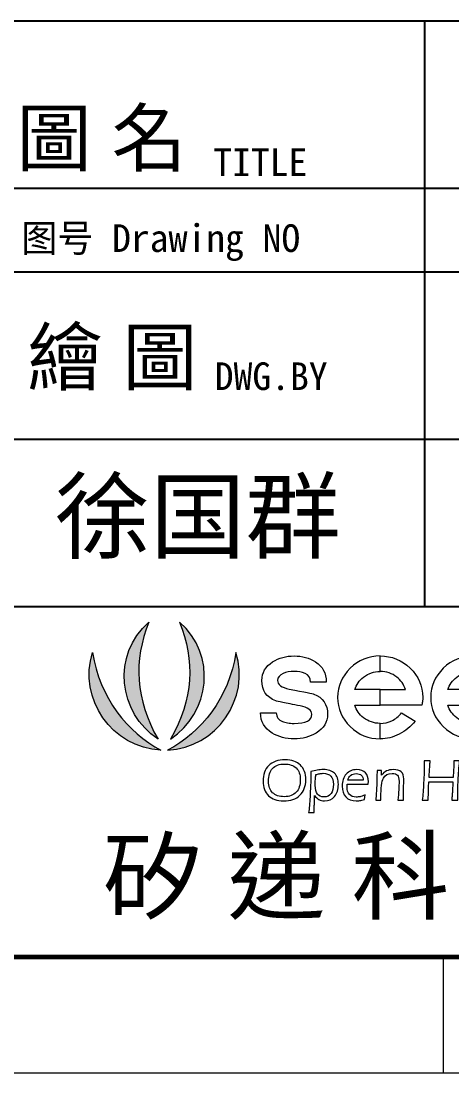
# Model space of a CAD drawing. Header units: millimetres. Extents: x 114 to 401, y 1477 to 1677.
# Drawn here: x 289.03 to 307.54, y 1477.26 to 1522.5 of the extents above; entities that cross this region are included whole.
import ezdxf
from ezdxf.enums import TextEntityAlignment as Align
from ezdxf.lldxf.tags import DXFTag

# ---------------------------------------------------------------- set-up
doc = ezdxf.new("R2010")
doc.units = ezdxf.units.MM
doc.layers.get('0').update_dxf_attribs({"linetype": 'CONTINUOUS'})
doc.layers.add('Draw', color=7, linetype='CONTINUOUS')
doc.styles.add('L', font='PMingLiU.ttf')
tags = doc.linetypes.add('DASHED', pattern=[25.72, 12.86, -12.86]).pattern_tags.tags
tags[6:7] = [DXFTag(74, 4), DXFTag(75, 0), DXFTag(340, '0'), DXFTag(46, 0.0), DXFTag(50, 0.0), DXFTag(44, 0.0), DXFTag(45, 0.0)]
tags[4:5] = [DXFTag(74, 4), DXFTag(75, 0), DXFTag(340, '0'), DXFTag(46, 0.0), DXFTag(50, 0.0), DXFTag(44, 0.0), DXFTag(45, 0.0)]

# ---------------------------------------------------------------- blocks, each defined once
blk = doc.blocks.new('block 4')
at = {"layer": 'Draw', "lineweight": 0}
for points, knots in [([(285.7, 386.52), (285.7, 386.52), (285.7, 416.01), (285.7, 416.01), (285.7, 416.01), (281.14, 416.01), (281.14, 416.01), (281.14, 416.01), (281.14, 405.83), (281.14, 405.83), (279.06, 408.16), (276.51, 409.41), (273.5, 409.57), (273.5, 409.57), (273.5, 405.13), (273.5, 405.13), (273.51, 405.13), (273.52, 405.13), (273.53, 405.13), (275.63, 405.13), (277.41, 404.41), (278.88, 402.97), (280.38, 401.49), (281.14, 399.73), (281.14, 397.69), (281.14, 395.64), (280.38, 393.89), (278.88, 392.41), (277.41, 390.97), (275.63, 390.25), (273.53, 390.25), (273.52, 390.25), (273.51, 390.25), (273.5, 390.25), (273.5, 390.25), (273.5, 385.85), (273.5, 385.85), (276.54, 386.01), (279.09, 387.26), (281.14, 389.59), (281.14, 389.59), (281.14, 386.52), (281.14, 386.52), (281.14, 386.52), (285.7, 386.52), (285.7, 386.52), (285.7, 386.52), (285.7, 386.52), (285.7, 386.52)], [0, 0, 0, 0, 1, 1, 1, 2, 2, 2, 3, 3, 3, 4, 4, 4, 5, 5, 5, 6, 6, 6, 7, 7, 7, 8, 8, 8, 9, 9, 9, 10, 10, 10, 11, 11, 11, 12, 12, 12, 13, 13, 13, 14, 14, 14, 15, 15, 15, 16, 16, 16, 16]), ([(178.43, 392.86), (178.43, 395.73), (177.1, 397.66), (174.45, 398.67), (174.45, 398.67), (174.5, 398.67), (174.5, 398.67), (174.29, 398.78), (171.95, 399.26), (167.47, 400.1), (165.23, 400.57), (164.11, 401.38), (164.11, 402.56), (164.11, 403.43), (164.66, 404.1), (165.74, 404.56), (166.61, 404.94), (167.65, 405.13), (168.83, 405.13), (170.02, 405.13), (171.07, 404.94), (171.98, 404.56), (173.03, 404.1), (173.56, 403.28), (173.56, 402.11), (173.56, 402.11), (178.07, 402.11), (178.07, 402.11), (178.07, 404.64), (177.03, 406.57), (174.97, 407.88), (173.19, 409.02), (171.14, 409.59), (168.83, 409.59), (166.53, 409.59), (164.48, 409.02), (162.7, 407.88), (160.63, 406.57), (159.6, 404.79), (159.6, 402.56), (159.6, 399.69), (160.93, 397.74), (163.59, 396.71), (163.8, 396.63), (164.48, 396.47), (165.63, 396.24), (166.79, 396.01), (168.43, 395.69), (170.57, 395.28), (172.8, 394.81), (173.92, 394.01), (173.92, 392.86), (173.92, 391.12), (172.23, 390.25), (168.83, 390.25), (168.13, 390.25), (167.51, 390.29), (166.97, 390.39), (166.43, 390.49), (165.93, 390.61), (165.48, 390.78), (165.48, 390.78), (165.53, 390.78), (165.53, 390.78), (164.34, 391.24), (163.75, 392.08), (163.75, 393.31), (163.75, 393.31), (159.23, 393.31), (159.23, 393.31), (159.23, 390.75), (160.34, 388.8), (162.54, 387.47), (164.43, 386.37), (166.53, 385.83), (168.83, 385.83), (170.06, 385.83), (171.19, 385.96), (172.22, 386.24), (173.25, 386.51), (174.22, 386.92), (175.13, 387.47), (177.33, 388.8), (178.43, 390.6), (178.43, 392.86)], [0, 0, 0, 0, 1, 1, 1, 2, 2, 2, 3, 3, 3, 4, 4, 4, 5, 5, 5, 6, 6, 6, 7, 7, 7, 8, 8, 8, 9, 9, 9, 10, 10, 10, 11, 11, 11, 12, 12, 12, 13, 13, 13, 14, 14, 14, 15, 15, 15, 16, 16, 16, 17, 17, 17, 18, 18, 18, 19, 19, 19, 20, 20, 20, 21, 21, 21, 22, 22, 22, 23, 23, 23, 24, 24, 24, 25, 25, 25, 26, 26, 26, 27, 27, 27, 28, 28, 28, 28]), ([(193.49, 409.59), (193.49, 409.59), (193.49, 405.13), (193.49, 405.13), (191.71, 405.13), (190.13, 404.6), (188.74, 403.54), (187.48, 402.56), (186.64, 401.36), (186.22, 399.94), (186.22, 399.94), (193.49, 399.94), (193.49, 399.94), (193.49, 399.94), (193.49, 395.48), (193.49, 395.48), (193.49, 395.48), (186.22, 395.48), (186.22, 395.48), (186.64, 394.04), (187.48, 392.84), (188.74, 391.88), (190.13, 390.8), (191.71, 390.25), (193.49, 390.25), (193.49, 390.25), (193.49, 385.83), (193.49, 385.83), (190.14, 385.83), (187.28, 387.01), (184.91, 389.34), (182.5, 391.66), (181.29, 394.44), (181.29, 397.69), (181.29, 400.91), (182.5, 403.7), (184.91, 406.08), (187.28, 408.41), (190.14, 409.59), (193.49, 409.59), (193.49, 409.59), (193.49, 409.59), (193.49, 409.59)], [0, 0, 0, 0, 1, 1, 1, 2, 2, 2, 3, 3, 3, 4, 4, 4, 5, 5, 5, 6, 6, 6, 7, 7, 7, 8, 8, 8, 9, 9, 9, 10, 10, 10, 11, 11, 11, 12, 12, 12, 13, 13, 13, 14, 14, 14, 14]), ([(205.68, 397.69), (205.68, 400.96), (204.48, 403.76), (202.06, 406.08), (199.69, 408.42), (196.84, 409.59), (193.51, 409.59), (193.5, 409.59), (193.5, 409.59), (193.49, 409.59), (193.49, 409.59), (193.49, 405.13), (193.49, 405.13), (193.5, 405.13), (193.5, 405.13), (193.51, 405.13), (195.3, 405.13), (196.87, 404.6), (198.23, 403.54), (199.42, 402.64), (200.26, 401.44), (200.75, 399.94), (200.75, 399.94), (193.49, 399.94), (193.49, 399.94), (193.49, 399.94), (193.49, 395.48), (193.49, 395.48), (193.49, 395.48), (205.47, 395.48), (205.47, 395.48), (205.54, 395.94), (205.6, 396.35), (205.63, 396.71), (205.67, 397.06), (205.68, 397.39), (205.68, 397.69), (205.68, 397.69), (205.68, 397.69), (205.68, 397.69)], [0, 0, 0, 0, 1, 1, 1, 2, 2, 2, 3, 3, 3, 4, 4, 4, 5, 5, 5, 6, 6, 6, 7, 7, 7, 8, 8, 8, 9, 9, 9, 10, 10, 10, 11, 11, 11, 12, 12, 12, 13, 13, 13, 13]), ([(220.16, 409.59), (220.16, 409.59), (220.16, 405.13), (220.16, 405.13), (218.38, 405.13), (216.8, 404.6), (215.41, 403.54), (214.15, 402.56), (213.31, 401.36), (212.89, 399.94), (212.89, 399.94), (220.16, 399.94), (220.16, 399.94), (220.16, 399.94), (220.16, 395.48), (220.16, 395.48), (220.16, 395.48), (212.89, 395.48), (212.89, 395.48), (213.31, 394.04), (214.15, 392.84), (215.41, 391.88), (216.8, 390.8), (218.38, 390.25), (220.16, 390.25), (220.16, 390.25), (220.16, 385.83), (220.16, 385.83), (216.81, 385.83), (213.95, 387.01), (211.58, 389.34), (209.17, 391.66), (207.96, 394.44), (207.96, 397.69), (207.96, 400.91), (209.17, 403.7), (211.58, 406.08), (213.95, 408.41), (216.81, 409.59), (220.16, 409.59), (220.16, 409.59), (220.16, 409.59), (220.16, 409.59)], [0, 0, 0, 0, 1, 1, 1, 2, 2, 2, 3, 3, 3, 4, 4, 4, 5, 5, 5, 6, 6, 6, 7, 7, 7, 8, 8, 8, 9, 9, 9, 10, 10, 10, 11, 11, 11, 12, 12, 12, 13, 13, 13, 14, 14, 14, 14]), ([(232.35, 397.69), (232.35, 400.96), (231.15, 403.76), (228.73, 406.08), (226.36, 408.42), (223.51, 409.59), (220.18, 409.59), (220.17, 409.59), (220.17, 409.59), (220.16, 409.59), (220.16, 409.59), (220.16, 405.13), (220.16, 405.13), (220.17, 405.13), (220.17, 405.13), (220.18, 405.13), (221.97, 405.13), (223.54, 404.6), (224.91, 403.54), (226.09, 402.64), (226.93, 401.44), (227.42, 399.94), (227.42, 399.94), (220.16, 399.94), (220.16, 399.94), (220.16, 399.94), (220.16, 395.48), (220.16, 395.48), (220.16, 395.48), (232.15, 395.48), (232.15, 395.48), (232.21, 395.94), (232.27, 396.35), (232.3, 396.71), (232.34, 397.06), (232.35, 397.39), (232.35, 397.69), (232.35, 397.69), (232.35, 397.69), (232.35, 397.69)], [0, 0, 0, 0, 1, 1, 1, 2, 2, 2, 3, 3, 3, 4, 4, 4, 5, 5, 5, 6, 6, 6, 7, 7, 7, 8, 8, 8, 9, 9, 9, 10, 10, 10, 11, 11, 11, 12, 12, 12, 13, 13, 13, 13]), ([(246.83, 409.59), (246.83, 409.59), (246.83, 405.13), (246.83, 405.13), (245.06, 405.13), (243.48, 404.6), (242.08, 403.54), (240.82, 402.56), (239.98, 401.36), (239.56, 399.94), (239.56, 399.94), (246.83, 399.94), (246.83, 399.94), (246.83, 399.94), (246.83, 395.48), (246.83, 395.48), (246.83, 395.48), (239.56, 395.48), (239.56, 395.48), (239.98, 394.04), (240.82, 392.84), (242.08, 391.88), (243.48, 390.8), (245.06, 390.25), (246.83, 390.25), (246.83, 390.25), (246.83, 385.83), (246.83, 385.83), (243.48, 385.83), (240.62, 387.01), (238.25, 389.34), (235.84, 391.66), (234.63, 394.44), (234.63, 397.69), (234.63, 400.91), (235.84, 403.7), (238.25, 406.08), (240.62, 408.41), (243.48, 409.59), (246.83, 409.59), (246.83, 409.59), (246.83, 409.59), (246.83, 409.59)], [0, 0, 0, 0, 1, 1, 1, 2, 2, 2, 3, 3, 3, 4, 4, 4, 5, 5, 5, 6, 6, 6, 7, 7, 7, 8, 8, 8, 9, 9, 9, 10, 10, 10, 11, 11, 11, 12, 12, 12, 13, 13, 13, 14, 14, 14, 14]), ([(259.03, 397.69), (259.03, 400.96), (257.82, 403.76), (255.41, 406.08), (253.03, 408.42), (250.18, 409.59), (246.86, 409.59), (246.85, 409.59), (246.84, 409.59), (246.83, 409.59), (246.83, 409.59), (246.83, 405.13), (246.83, 405.13), (246.84, 405.13), (246.85, 405.13), (246.86, 405.13), (248.64, 405.13), (250.21, 404.6), (251.58, 403.54), (252.77, 402.64), (253.61, 401.44), (254.1, 399.94), (254.1, 399.94), (246.83, 399.94), (246.83, 399.94), (246.83, 399.94), (246.83, 395.48), (246.83, 395.48), (246.83, 395.48), (258.82, 395.48), (258.82, 395.48), (258.89, 395.94), (258.94, 396.35), (258.97, 396.71), (259.01, 397.06), (259.03, 397.39), (259.03, 397.69), (259.03, 397.69), (259.03, 397.69), (259.03, 397.69)], [0, 0, 0, 0, 1, 1, 1, 2, 2, 2, 3, 3, 3, 4, 4, 4, 5, 5, 5, 6, 6, 6, 7, 7, 7, 8, 8, 8, 9, 9, 9, 10, 10, 10, 11, 11, 11, 12, 12, 12, 13, 13, 13, 13]), ([(273.5, 409.57), (273.5, 409.57), (273.5, 405.13), (273.5, 405.13), (271.34, 405.13), (269.54, 404.4), (268.07, 402.97), (266.6, 401.52), (265.87, 399.76), (265.87, 397.69), (265.87, 395.59), (266.6, 393.83), (268.07, 392.41), (269.54, 390.97), (271.34, 390.25), (273.5, 390.25), (273.5, 390.25), (273.5, 385.85), (273.5, 385.85), (273.27, 385.84), (273.03, 385.83), (272.79, 385.83), (269.51, 385.83), (266.76, 387.03), (264.56, 389.43), (262.39, 391.72), (261.3, 394.47), (261.3, 397.69), (261.3, 400.91), (262.39, 403.68), (264.56, 405.99), (266.76, 408.39), (269.51, 409.59), (272.79, 409.59), (273.03, 409.59), (273.27, 409.58), (273.5, 409.57), (273.5, 409.57), (273.5, 409.57), (273.5, 409.57)], [0, 0, 0, 0, 1, 1, 1, 2, 2, 2, 3, 3, 3, 4, 4, 4, 5, 5, 5, 6, 6, 6, 7, 7, 7, 8, 8, 8, 9, 9, 9, 10, 10, 10, 11, 11, 11, 12, 12, 12, 13, 13, 13, 13]), ([(193.49, 385.83), (193.49, 385.83), (193.49, 385.83), (193.49, 385.83), (193.5, 385.83), (193.5, 385.83), (193.51, 385.83), (195.4, 385.83), (197.22, 386.27), (198.97, 387.16), (200.72, 388.04), (202.22, 389.28), (203.48, 390.86), (203.48, 390.86), (199.6, 393.27), (199.6, 393.27), (198.79, 392.26), (197.87, 391.51), (196.82, 391), (195.77, 390.5), (194.67, 390.25), (193.51, 390.25), (193.5, 390.25), (193.5, 390.25), (193.49, 390.25), (193.49, 390.25), (193.49, 385.83), (193.49, 385.83), (193.49, 385.83), (193.49, 385.83), (193.49, 385.83)], [0, 0, 0, 0, 1, 1, 1, 2, 2, 2, 3, 3, 3, 4, 4, 4, 5, 5, 5, 6, 6, 6, 7, 7, 7, 8, 8, 8, 9, 9, 9, 10, 10, 10, 10]), ([(220.16, 385.83), (220.16, 385.83), (220.16, 385.83), (220.16, 385.83), (220.17, 385.83), (220.17, 385.83), (220.18, 385.83), (222.07, 385.83), (223.89, 386.27), (225.64, 387.16), (227.39, 388.04), (228.89, 389.28), (230.15, 390.86), (230.15, 390.86), (226.27, 393.27), (226.27, 393.27), (225.47, 392.26), (224.54, 391.51), (223.49, 391), (222.44, 390.5), (221.34, 390.25), (220.18, 390.25), (220.17, 390.25), (220.17, 390.25), (220.16, 390.25), (220.16, 390.25), (220.16, 385.83), (220.16, 385.83), (220.16, 385.83), (220.16, 385.83), (220.16, 385.83)], [0, 0, 0, 0, 1, 1, 1, 2, 2, 2, 3, 3, 3, 4, 4, 4, 5, 5, 5, 6, 6, 6, 7, 7, 7, 8, 8, 8, 9, 9, 9, 10, 10, 10, 10]), ([(246.83, 385.83), (246.83, 385.83), (246.83, 385.83), (246.83, 385.83), (246.84, 385.83), (246.85, 385.83), (246.86, 385.83), (248.75, 385.83), (250.56, 386.27), (252.31, 387.16), (254.06, 388.04), (255.56, 389.28), (256.82, 390.86), (256.82, 390.86), (252.94, 393.27), (252.94, 393.27), (252.14, 392.26), (251.21, 391.51), (250.16, 391), (249.11, 390.5), (248.01, 390.25), (246.86, 390.25), (246.85, 390.25), (246.84, 390.25), (246.83, 390.25), (246.83, 390.25), (246.83, 385.83), (246.83, 385.83), (246.83, 385.83), (246.83, 385.83), (246.83, 385.83)], [0, 0, 0, 0, 1, 1, 1, 2, 2, 2, 3, 3, 3, 4, 4, 4, 5, 5, 5, 6, 6, 6, 7, 7, 7, 8, 8, 8, 9, 9, 9, 10, 10, 10, 10])]:
    blk.add_open_spline(points, degree=3, knots=knots, dxfattribs=at)
blk = doc.blocks.new('block 3')
at = {"layer": 'Draw'}
blk.add_blockref('block 4', (0, 0), dxfattribs=at)
blk = doc.blocks.new('block 6')
at = {"layer": 'Draw', "lineweight": 0}
for points, knots in [([(165.79, 368.04), (163.96, 368.04), (162.53, 368.54), (161.49, 369.53), (160.45, 370.53), (159.94, 371.9), (159.94, 373.65), (159.94, 375.59), (160.49, 377.1), (161.59, 378.18), (162.7, 379.26), (164.25, 379.8), (166.25, 379.8), (168.13, 379.8), (169.58, 379.3), (170.63, 378.3), (171.67, 377.31), (172.19, 375.91), (172.19, 374.11), (172.19, 372.2), (171.63, 370.71), (170.51, 369.64), (169.4, 368.58), (167.82, 368.04), (165.79, 368.04), (165.79, 368.04), (165.79, 368.04), (165.79, 368.04)], [0, 0, 0, 0, 1, 1, 1, 2, 2, 2, 3, 3, 3, 4, 4, 4, 5, 5, 5, 6, 6, 6, 7, 7, 7, 8, 8, 8, 9, 9, 9, 9]), ([(161.5, 373.65), (161.5, 373.65), (161.5, 373.65), (161.5, 373.65), (161.5, 372.24), (161.9, 371.15), (162.69, 370.39), (163.48, 369.62), (164.6, 369.24), (166.06, 369.24), (167.53, 369.24), (168.66, 369.66), (169.45, 370.51), (170.23, 371.36), (170.62, 372.58), (170.62, 374.17), (170.62, 375.6), (170.23, 376.7), (169.45, 377.47), (168.66, 378.23), (167.53, 378.61), (166.06, 378.61), (164.58, 378.61), (163.45, 378.19), (162.67, 377.34), (161.89, 376.5), (161.5, 375.27), (161.5, 373.65)], [0, 0, 0, 0, 1, 1, 1, 2, 2, 2, 3, 3, 3, 4, 4, 4, 5, 5, 5, 6, 6, 6, 7, 7, 7, 8, 8, 8, 9, 9, 9, 9]), ([(172.99, 364.69), (173.16, 365.8), (173.3, 367.32), (173.41, 369.22), (173.52, 371.13), (173.61, 373.54), (173.67, 376.45), (174.29, 376.64), (174.89, 376.78), (175.47, 376.87), (176.06, 376.97), (176.62, 377.01), (177.17, 377.01), (178.61, 377.01), (179.69, 376.66), (180.42, 375.94), (181.15, 375.23), (181.51, 374.17), (181.51, 372.77), (181.51, 371.34), (181.14, 370.2), (180.41, 369.33), (179.67, 368.46), (178.71, 368.03), (177.51, 368.03), (176.91, 368.03), (176.39, 368.15), (175.95, 368.4), (175.51, 368.64), (175.1, 369.04), (174.73, 369.58), (174.73, 369.58), (174.65, 367.09), (174.65, 367.09), (174.65, 367.06), (174.64, 366.94), (174.63, 366.74), (174.59, 366.02), (174.57, 365.33), (174.56, 364.69), (174.56, 364.69), (172.99, 364.69), (172.99, 364.69), (172.99, 364.69), (172.99, 364.69), (172.99, 364.69)], [0, 0, 0, 0, 1, 1, 1, 2, 2, 2, 3, 3, 3, 4, 4, 4, 5, 5, 5, 6, 6, 6, 7, 7, 7, 8, 8, 8, 9, 9, 9, 10, 10, 10, 11, 11, 11, 12, 12, 12, 13, 13, 13, 14, 14, 14, 15, 15, 15, 15]), ([(184.04, 372.84), (184.03, 372.79), (184.03, 372.72), (184.02, 372.64), (184.01, 372.38), (184, 372.2), (184, 372.1), (184, 371.12), (184.23, 370.37), (184.67, 369.88), (185.12, 369.38), (185.78, 369.13), (186.66, 369.13), (187.02, 369.13), (187.37, 369.17), (187.72, 369.25), (188.06, 369.33), (188.54, 369.49), (189.16, 369.75), (189.16, 369.75), (189.01, 368.42), (189.01, 368.42), (188.46, 368.28), (187.99, 368.19), (187.62, 368.13), (187.25, 368.07), (186.91, 368.04), (186.61, 368.04), (185.36, 368.04), (184.38, 368.42), (183.68, 369.16), (182.97, 369.91), (182.62, 370.94), (182.62, 372.27), (182.62, 373.71), (183, 374.86), (183.76, 375.72), (184.52, 376.58), (185.54, 377.01), (186.8, 377.01), (187.87, 377.01), (188.69, 376.72), (189.26, 376.12), (189.83, 375.53), (190.11, 374.67), (190.11, 373.55), (190.11, 373.5), (190.11, 373.38), (190.1, 373.21), (190.09, 373.05), (190.08, 372.92), (190.08, 372.84), (190.08, 372.84), (184.04, 372.84), (184.04, 372.84), (184.04, 372.84), (184.04, 372.84), (184.04, 372.84)], [0, 0, 0, 0, 1, 1, 1, 2, 2, 2, 3, 3, 3, 4, 4, 4, 5, 5, 5, 6, 6, 6, 7, 7, 7, 8, 8, 8, 9, 9, 9, 10, 10, 10, 11, 11, 11, 12, 12, 12, 13, 13, 13, 14, 14, 14, 15, 15, 15, 16, 16, 16, 17, 17, 17, 18, 18, 18, 19, 19, 19, 19]), ([(198.58, 368.28), (198.68, 369.31), (198.76, 370.29), (198.81, 371.22), (198.87, 372.15), (198.89, 372.95), (198.89, 373.64), (198.89, 374.51), (198.75, 375.11), (198.46, 375.43), (198.16, 375.76), (197.66, 375.92), (196.94, 375.92), (195.73, 375.92), (194.89, 375.46), (194.41, 374.54), (193.94, 373.62), (193.7, 371.76), (193.7, 368.95), (193.7, 368.95), (193.7, 368.28), (193.7, 368.28), (193.7, 368.28), (192.21, 368.28), (192.21, 368.28), (192.34, 369.6), (192.44, 370.96), (192.5, 372.38), (192.56, 373.79), (192.59, 375.26), (192.59, 376.77), (192.59, 376.77), (193.92, 376.77), (193.92, 376.77), (193.92, 376.77), (193.92, 375.44), (193.92, 375.44), (194.32, 375.98), (194.78, 376.38), (195.32, 376.63), (195.86, 376.89), (196.49, 377.01), (197.23, 377.01), (198.27, 377.01), (199.03, 376.8), (199.52, 376.36), (200.01, 375.92), (200.26, 375.24), (200.26, 374.32), (200.26, 374.15), (200.24, 373.5), (200.2, 372.36), (200.16, 371.22), (200.13, 370.15), (200.13, 369.17), (200.13, 369.17), (200.13, 368.28), (200.13, 368.28), (200.13, 368.28), (198.58, 368.28), (198.58, 368.28)], [0, 0, 0, 0, 1, 1, 1, 2, 2, 2, 3, 3, 3, 4, 4, 4, 5, 5, 5, 6, 6, 6, 7, 7, 7, 8, 8, 8, 9, 9, 9, 10, 10, 10, 11, 11, 11, 12, 12, 12, 13, 13, 13, 14, 14, 14, 15, 15, 15, 16, 16, 16, 17, 17, 17, 18, 18, 18, 19, 19, 19, 20, 20, 20, 20]), ([(207.27, 368.28), (207.27, 368.28), (205.56, 368.28), (205.56, 368.28), (205.72, 369.68), (205.85, 371.34), (205.95, 373.26), (206.05, 375.19), (206.11, 377.29), (206.14, 379.56), (206.14, 379.56), (207.85, 379.57), (207.85, 379.57), (207.81, 379.21), (207.77, 378.85), (207.74, 378.47), (207.71, 378.1), (207.68, 377.69), (207.66, 377.23), (207.66, 377.23), (207.51, 374.73), (207.51, 374.73), (207.97, 374.72), (208.44, 374.72), (208.93, 374.71), (209.42, 374.71), (210.08, 374.71), (210.92, 374.71), (211.58, 374.71), (212.17, 374.71), (212.71, 374.71), (213.25, 374.72), (213.81, 374.72), (214.39, 374.73), (214.39, 374.73), (214.51, 376.68), (214.51, 376.68), (214.53, 376.97), (214.54, 377.25), (214.55, 377.53), (214.55, 377.81), (214.56, 378.17), (214.56, 378.59), (214.56, 378.59), (214.56, 379.56), (214.56, 379.56), (214.56, 379.56), (216.25, 379.56), (216.25, 379.56), (216.06, 377.63), (215.93, 375.77), (215.83, 374), (215.74, 372.23), (215.69, 370.58), (215.69, 369.05), (215.69, 369.05), (215.69, 368.28), (215.69, 368.28), (215.69, 368.28), (214, 368.28), (214, 368.28), (214.04, 368.77), (214.08, 369.22), (214.11, 369.63), (214.15, 370.05), (214.17, 370.39), (214.18, 370.65), (214.18, 370.65), (214.32, 373.48), (214.32, 373.48), (213.63, 373.5), (212.99, 373.51), (212.42, 373.52), (211.85, 373.53), (211.34, 373.54), (210.89, 373.54), (210.45, 373.54), (209.95, 373.53), (209.38, 373.52), (208.81, 373.51), (208.17, 373.5), (207.46, 373.49), (207.46, 373.49), (207.37, 371.95), (207.37, 371.95), (207.35, 371.38), (207.33, 370.79), (207.31, 370.18), (207.29, 369.57), (207.28, 368.94), (207.27, 368.28)], [0, 0, 0, 0, 1, 1, 1, 2, 2, 2, 3, 3, 3, 4, 4, 4, 5, 5, 5, 6, 6, 6, 7, 7, 7, 8, 8, 8, 9, 9, 9, 10, 10, 10, 11, 11, 11, 12, 12, 12, 13, 13, 13, 14, 14, 14, 15, 15, 15, 16, 16, 16, 17, 17, 17, 18, 18, 18, 19, 19, 19, 20, 20, 20, 21, 21, 21, 22, 22, 22, 23, 23, 23, 24, 24, 24, 25, 25, 25, 26, 26, 26, 27, 27, 27, 28, 28, 28, 29, 29, 29, 30, 30, 30, 30]), ([(175.09, 375.56), (175.09, 375.56), (175.09, 375.56), (175.09, 375.56), (175.03, 375.19), (174.98, 374.73), (174.94, 374.2), (174.91, 373.67), (174.89, 373.1), (174.89, 372.5), (174.89, 371.37), (175.09, 370.54), (175.51, 370), (175.92, 369.46), (176.55, 369.19), (177.4, 369.19), (178.27, 369.19), (178.94, 369.5), (179.41, 370.12), (179.87, 370.74), (180.11, 371.64), (180.11, 372.8), (180.11, 373.85), (179.86, 374.63), (179.37, 375.15), (178.88, 375.68), (178.14, 375.94), (177.16, 375.94), (176.79, 375.94), (176.44, 375.91), (176.09, 375.84), (175.75, 375.78), (175.41, 375.69), (175.09, 375.56)], [0, 0, 0, 0, 1, 1, 1, 2, 2, 2, 3, 3, 3, 4, 4, 4, 5, 5, 5, 6, 6, 6, 7, 7, 7, 8, 8, 8, 9, 9, 9, 10, 10, 10, 11, 11, 11, 11]), ([(184.19, 373.94), (184.19, 373.94), (184.19, 373.94), (184.19, 373.94), (184.19, 373.94), (188.66, 373.94), (188.66, 373.94), (188.66, 374.56), (188.49, 375.03), (188.14, 375.36), (187.8, 375.69), (187.3, 375.85), (186.65, 375.85), (186, 375.85), (185.46, 375.68), (185.03, 375.34), (184.59, 375), (184.31, 374.54), (184.19, 373.94)], [0, 0, 0, 0, 1, 1, 1, 2, 2, 2, 3, 3, 3, 4, 4, 4, 5, 5, 5, 6, 6, 6, 6])]:
    blk.add_open_spline(points, degree=3, knots=knots, dxfattribs=at)

msp = doc.modelspace()

# ---------------------------------------------------------------- hatches: boundary and pattern name
h = msp.add_hatch(color=62)
edge = h.paths.add_edge_path()
edge.add_spline(control_points=[(292.102, 1495.349), (291.472, 1493.369), (292.946, 1491.239), (295.038, 1491.139), (293.614, 1491.9), (292.394, 1493.395), (292.102, 1495.349)], knot_values=[0, 0, 0, 0, 1, 1, 1, 2, 2, 2, 2], degree=3, periodic=0)
edge = h.paths.add_edge_path()
edge.add_spline(control_points=[(295.842, 1496.651), (297.461, 1495.245), (297.15, 1492.751), (295.452, 1491.617), (296.431, 1493.332), (296.508, 1495.003), (295.842, 1496.651)], knot_values=[0, 0, 0, 0, 1, 1, 1, 2, 2, 2, 2], degree=3, periodic=0)
edge = h.paths.add_edge_path()
edge.add_spline(control_points=[(298.264, 1495.349), (298.895, 1493.369), (297.42, 1491.239), (295.328, 1491.139), (296.752, 1491.9), (297.973, 1493.395), (298.264, 1495.349)], knot_values=[0, 0, 0, 0, 1, 1, 1, 2, 2, 2, 2], degree=3, periodic=0)
h = msp.add_hatch(color=62)
edge = h.paths.add_edge_path()
edge.add_spline(control_points=[(294.524, 1496.651), (292.905, 1495.245), (293.217, 1492.751), (294.915, 1491.617), (293.936, 1493.332), (293.858, 1495.003), (294.524, 1496.651)], knot_values=[0, 0, 0, 0, 1, 1, 1, 2, 2, 2, 2], degree=3, periodic=0)

# ---------------------------------------------------------------- linework, layer by layer
at = {"color": 7}
for p, q in [((395.66, 1522.496), (287.856, 1522.496)), ((306.361, 1522.496), (306.361, 1497.309)), ((344.399, 1515.299), (287.856, 1515.299)), ((344.399, 1511.701), (287.856, 1511.701)), ((360.333, 1504.505), (287.856, 1504.505)), ((395.66, 1497.309), (287.856, 1497.309))]:
    msp.add_line(p, q, dxfattribs=at)
at = {"color": 7, "linetype": 'Continuous', "lineweight": 60}
msp.add_line((118.66, 1482.264), (395.66, 1482.264), dxfattribs=at)
at = {"color": 7, "linetype": 'Continuous', "lineweight": 0}
msp.add_line((307.16, 1482.264), (307.16, 1477.264), dxfattribs=at)
at = {"color": 18, "linetype": 'DASHED', "lineweight": 5, "ltscale": 1.75}
msp.add_line((113.66, 1477.264), (400.66, 1477.264), dxfattribs=at)
at = {"lineweight": 0}
for points in [[(294.524, 1496.651), (292.905, 1495.245), (293.217, 1492.751), (294.915, 1491.617), (293.936, 1493.332), (293.858, 1495.003), (294.524, 1496.651)], [(295.842, 1496.651), (297.461, 1495.245), (297.15, 1492.751), (295.452, 1491.617), (296.431, 1493.332), (296.508, 1495.003), (295.842, 1496.651)], [(292.102, 1495.349), (291.472, 1493.369), (292.946, 1491.239), (295.038, 1491.139), (293.614, 1491.9), (292.394, 1493.395), (292.102, 1495.349)], [(298.264, 1495.349), (298.895, 1493.369), (297.42, 1491.239), (295.328, 1491.139), (296.752, 1491.9), (297.973, 1493.395), (298.264, 1495.349)]]:
    msp.add_open_spline(points, degree=3, knots=[0, 0, 0, 0, 1, 1, 1, 2, 2, 2, 2], dxfattribs=at)

# ---------------------------------------------------------------- block references
at = {"xscale": 0.1500000000000909, "yscale": 0.1500000000000909, "zscale": 0.15}
for name in ['block 3', 'block 6']:
    msp.add_blockref(name, (275.435, 1433.757), dxfattribs=at)

# ---------------------------------------------------------------- texts
at = {"color": 0, "style": 'L'}
for s, height, p in [('圖 名', 2.3645, (288.837, 1516.283)), ('矽 递 科 技 有 限 公 司', 3.08411, (292.57, 1484.191))]:
    msp.add_text(s, height=height, dxfattribs=at).set_placement(p)
at = {"color": 0}
for s, height, p in [('TITLE', 1.1883, (297.286, 1515.828)), ('图号 Drawing NO', 1.18825, (289.046, 1512.567)), ('DWG.BY', 1.1883, (297.352, 1506.63))]:
    msp.add_text(s, height=height, dxfattribs=at).set_placement(p)
at = {"color": 0, "style": 'L'}
msp.add_text('繪 圖', height=2.3645, dxfattribs=at).set_placement((292.955, 1508.106), align=Align.MIDDLE)
at = {"insert": (290.491, 1502.707), "char_height": 3, "width": 25.16139, "attachment_point": 1}
msp.add_mtext('{\\fSimSun|b0|i0|c134|p2;徐国群}', dxfattribs=at)

doc.saveas('drawing.dxf')
